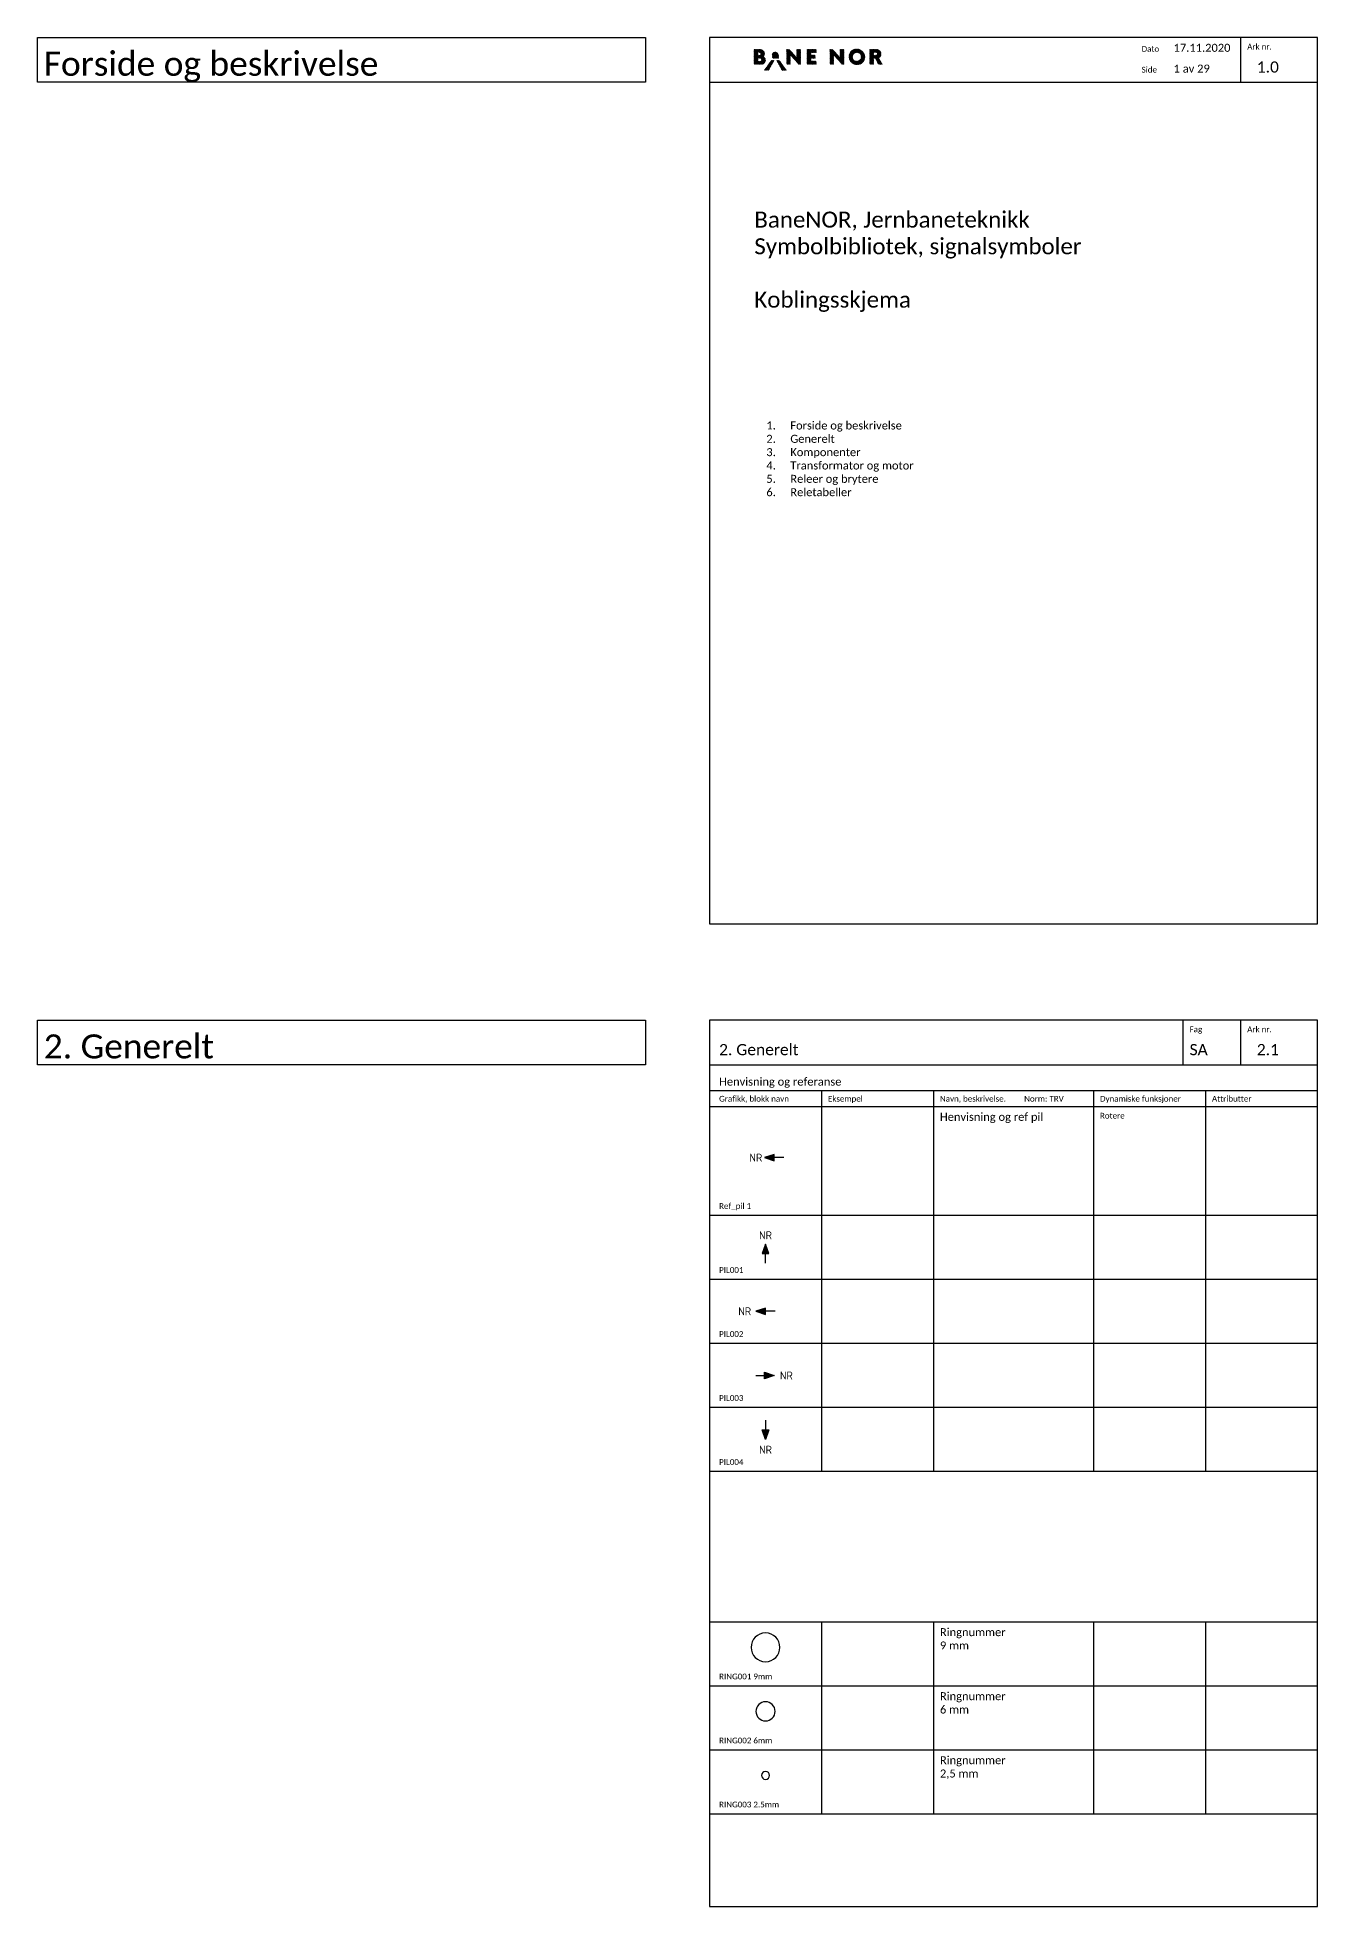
# Model space of a CAD drawing. Extents: x -220 to 1240, y -2179 to 277.
# Drawn here: x -210 to 190, y -307 to 277 of the extents above; entities that cross this region are included whole.
import ezdxf
from ezdxf.enums import TextEntityAlignment as Align

# ---------------------------------------------------------------- set-up
doc = ezdxf.new("R2010")
doc.units = 0
for name, color, linetype in [('KOMP-TEKST25', 2, 'Continuous'), ('KOMPONENTER', 2, 'Continuous'), ('RAMME', 5, 'Continuous'), ('RAMME SYMBOLER', 4, 'Continuous'), ('RAMME TEKST', 7, 'Continuous'), ('Sig-komponenter', 2, 'Continuous')]:
    doc.layers.add(name, color=color, linetype=linetype)
doc.styles.add('Calibri', font='calibri.ttf')
doc.styles.add('ISO25', font='iso3098.shx', dxfattribs={"height": 2.5})
doc.styles.get("Standard").update_dxf_attribs({"font": 'txt.shx'})

# ---------------------------------------------------------------- blocks, each defined once
blk = doc.blocks.new('PIL001')
at = {"layer": 'KOMPONENTER', "color": 0, "linetype": 'ByBlock', "lineweight": -2}
for p, q in [((0, 6.01), (-1, 3.01)), ((1, 3.01), (0, 6.01)), ((-1, 3.01), (1, 3.01)), ((-0.93, 3.21), (0.93, 3.21)), ((-0.87, 3.41), (0.87, 3.41)), ((-0.8, 3.61), (0.8, 3.61)), ((-0.73, 3.81), (0.73, 3.81)), ((-0.67, 4.01), (0.67, 4.01)), ((-0.6, 4.21), (0.6, 4.21)), ((-0.53, 4.41), (0.53, 4.41)), ((-0.47, 4.61), (0.47, 4.61)), ((-0.4, 4.81), (0.4, 4.81)), ((-0.33, 5.01), (0.33, 5.01)), ((-0.27, 5.21), (0.27, 5.21)), ((-0.2, 5.41), (0.2, 5.41)), ((-0.13, 5.61), (0.13, 5.61)), ((-0.07, 5.81), (0.07, 5.81))]:
    blk.add_line(p, q, dxfattribs=at)
blk.add_lwpolyline([(0, 0), (0, 3.01)], dxfattribs=at)
at = {"layer": 'KOMP-TEKST25', "linetype": 'ByBlock', "lineweight": -2, "style": 'ISO25'}
blk.add_attdef('TEKST1', text='', height=2.5, dxfattribs=at).set_placement((0, 7.5), align=Align.CENTER)
blk = doc.blocks.new('PIL002')
at = {"layer": 'KOMPONENTER', "color": 0, "linetype": 'ByBlock', "lineweight": -2}
for p, q in [((-3.01, 1), (-6.01, 0)), ((-6.01, 0), (-3.01, -1)), ((-5.81, -0.07), (-5.81, 0.07)), ((-5.61, -0.13), (-5.61, 0.13)), ((-5.41, -0.2), (-5.41, 0.2)), ((-5.21, -0.27), (-5.21, 0.27)), ((-5.01, -0.33), (-5.01, 0.33)), ((-4.81, -0.4), (-4.81, 0.4)), ((-4.61, -0.47), (-4.61, 0.47)), ((-4.41, -0.53), (-4.41, 0.53)), ((-4.21, -0.6), (-4.21, 0.6)), ((-4.01, -0.67), (-4.01, 0.67)), ((-3.81, -0.73), (-3.81, 0.73)), ((-3.61, -0.8), (-3.61, 0.8)), ((-3.41, -0.87), (-3.41, 0.87)), ((-3.21, -0.93), (-3.21, 0.93)), ((-3.01, -1), (-3.01, 1))]:
    blk.add_line(p, q, dxfattribs=at)
blk.add_lwpolyline([(0, 0), (-3.01, 0)], dxfattribs=at)
at = {"layer": 'KOMP-TEKST25', "linetype": 'ByBlock', "lineweight": -2, "style": 'ISO25'}
blk.add_attdef('TEKST1', text='', height=2.5, dxfattribs=at).set_placement((-7.5, 0), align=Align.MIDDLE_RIGHT)
blk = doc.blocks.new('PIL003')
at = {"layer": 'KOMPONENTER', "color": 0, "linetype": 'ByBlock', "lineweight": -2}
for p, q in [((0, 0), (2.69, 0)), ((2.69, -1), (2.69, 1)), ((2.69, 1), (5.69, 0)), ((5.69, 0), (2.69, -1)), ((2.89, -0.93), (2.89, 0.93)), ((3.09, -0.87), (3.09, 0.87)), ((3.29, -0.8), (3.29, 0.8)), ((3.49, -0.73), (3.49, 0.73)), ((3.69, -0.67), (3.69, 0.67)), ((3.89, -0.6), (3.89, 0.6)), ((4.09, -0.53), (4.09, 0.53)), ((4.29, -0.47), (4.29, 0.47)), ((4.49, -0.4), (4.49, 0.4)), ((4.69, -0.33), (4.69, 0.33)), ((4.89, -0.27), (4.89, 0.27)), ((5.09, -0.2), (5.09, 0.2)), ((5.29, -0.13), (5.29, 0.13)), ((5.49, -0.07), (5.49, 0.07))]:
    blk.add_line(p, q, dxfattribs=at)
at = {"layer": 'KOMP-TEKST25', "linetype": 'ByBlock', "lineweight": -2, "style": 'ISO25'}
blk.add_attdef('TEKST', text='', height=2.5, dxfattribs=at).set_placement((7.5, 0), align=Align.MIDDLE_LEFT)
blk = doc.blocks.new('PIL004')
at = {"layer": 'KOMPONENTER', "color": 0, "linetype": 'ByBlock', "lineweight": -2}
for p, q in [((-1, -3.01), (1, -3.01)), ((0, -6.01), (-1, -3.01)), ((-0.93, -3.21), (0.93, -3.21)), ((-0.87, -3.41), (0.87, -3.41)), ((-0.8, -3.61), (0.8, -3.61)), ((-0.73, -3.81), (0.73, -3.81)), ((-0.67, -4.01), (0.67, -4.01)), ((-0.6, -4.21), (0.6, -4.21)), ((-0.53, -4.41), (0.53, -4.41)), ((-0.47, -4.61), (0.47, -4.61)), ((-0.4, -4.81), (0.4, -4.81)), ((-0.33, -5.01), (0.33, -5.01)), ((-0.27, -5.21), (0.27, -5.21)), ((-0.2, -5.41), (0.2, -5.41)), ((-0.13, -5.61), (0.13, -5.61)), ((-0.07, -5.81), (0.07, -5.81)), ((1, -3.01), (0, -6.01))]:
    blk.add_line(p, q, dxfattribs=at)
blk.add_lwpolyline([(0, 0), (0, -3.01)], dxfattribs=at)
at = {"layer": 'KOMP-TEKST25', "linetype": 'ByBlock', "lineweight": -2, "style": 'ISO25'}
blk.add_attdef('TEKST1', text='', height=2.5, dxfattribs=at).set_placement((0, -10.5), align=Align.CENTER)
blk = doc.blocks.new('RING001 9mm')
at = {"layer": 'KOMPONENTER', "color": 0, "linetype": 'ByBlock', "lineweight": -2}
blk.add_lwpolyline([(4.5, 0, 1), (-4.5, 0, 1), (4.5, 0, 1)], format="xyb", dxfattribs=at)
at = {"layer": 'KOMP-TEKST25', "linetype": 'ByBlock', "lineweight": -2, "style": 'ISO25'}
blk.add_attdef('TEKST', text='', height=2.5, dxfattribs=at).set_placement((0, 0), align=Align.MIDDLE)
blk = doc.blocks.new('RING002 6mm')
at = {"layer": 'KOMPONENTER', "color": 0, "linetype": 'ByBlock', "lineweight": -2}
blk.add_lwpolyline([(3, 0, 1), (-3, 0, 1), (3, 0, 1)], format="xyb", dxfattribs=at)
at = {"layer": 'KOMP-TEKST25', "linetype": 'ByBlock', "lineweight": -2, "style": 'ISO25'}
blk.add_attdef('TEKST', text='', height=2.5, dxfattribs=at).set_placement((0, 0), align=Align.MIDDLE)
blk = doc.blocks.new('RING003 2.5mm')
at = {"layer": 'KOMPONENTER', "color": 0, "linetype": 'ByBlock', "lineweight": -2}
blk.add_lwpolyline([(1.25, 0, 1), (-1.25, 0, 1), (1.25, 0, 1)], format="xyb", dxfattribs=at)
blk = doc.blocks.new('*U141')
at = {"layer": 'KOMPONENTER', "linetype": 'ByBlock', "lineweight": -2}
h = blk.add_hatch(color=0, dxfattribs=at)
h.dxf.hatch_style = 1
h.paths.add_polyline_path([(-3, -1), (-3, 1), (-6, 0)])
at = {"layer": 'KOMPONENTER', "color": 0, "linetype": 'ByBlock', "lineweight": -2}
for points in [[(-3, -1), (-3, 1), (-6, 0)], [(-3.2, -0.72), (-3.2, 0.72), (-5.37, 0)], [(-3.4, -0.45), (-3.4, 0.45), (-4.74, 0)], [(-3.6, -0.17), (-3.6, 0.17), (-4.1, 0)]]:
    blk.add_lwpolyline(points, close=True, dxfattribs=at)
blk.add_lwpolyline([(0, 0), (-3, 0)], dxfattribs=at)
at = {"layer": 'KOMP-TEKST25', "linetype": 'ByBlock', "lineweight": -2, "style": 'ISO25'}
blk.add_attdef('TEKST1', text='', height=2.5, dxfattribs=at).set_placement((-8.75, 0), align=Align.MIDDLE_CENTER)
blk = doc.blocks.new('*U150')
h = blk.add_hatch(color=256)
h.dxf.hatch_style = 1
edge = h.paths.add_edge_path()
edge.add_spline(control_points=[(6.43, -5.82), (6.43, -5.82), (6.84, -5.58), (6.84, -4.97), (6.84, -4.28), (6.46, -3.68), (5.35, -3.68), (4.79, -3.68), (4.24, -3.68), (3.68, -3.68), (3.68, -5.21), (3.68, -6.74), (3.68, -8.28), (3.95, -8.28), (4.22, -8.28), (4.49, -8.28), (4.49, -8.28), (5.55, -8.28), (5.8, -8.28), (6.5, -8.28), (7.13, -7.78), (7.13, -7), (7.13, -6.07), (6.43, -5.82), (6.43, -5.82)], knot_values=[0, 0, 0, 0, 1, 1, 1, 2, 2, 2, 3, 3, 3, 4, 4, 4, 5, 5, 5, 6, 6, 6, 7, 7, 7, 8, 8, 8, 8], weights=[1, 1, 1, 1, 1, 1, 1, 1, 1, 1, 1, 1, 1, 1, 1, 1, 1, 1, 1, 1, 1, 1, 1, 1, 1], degree=3, periodic=0)
edge = h.paths.add_edge_path(flags=16)
edge.add_spline(control_points=[(4.8, -4.54), (4.8, -4.54), (5.28, -4.54), (5.28, -4.54), (5.55, -4.54), (5.77, -4.76), (5.77, -5.03), (5.77, -5.03), (5.77, -5.03), (5.77, -5.03), (5.77, -5.3), (5.55, -5.52), (5.28, -5.52), (5.28, -5.52), (4.8, -5.52), (4.8, -5.52), (4.8, -5.52), (4.8, -4.54), (4.8, -4.54)], knot_values=[0, 0, 0, 0, 1, 1, 1, 2, 2, 2, 3, 3, 3, 4, 4, 4, 5, 5, 5, 6, 6, 6, 6], degree=3, periodic=0)
edge = h.paths.add_edge_path(flags=16)
edge.add_spline(control_points=[(5.98, -6.9), (5.98, -7.19), (5.75, -7.42), (5.46, -7.42), (5.46, -7.42), (4.8, -7.42), (4.8, -7.42), (4.8, -7.42), (4.8, -6.37), (4.8, -6.37), (4.8, -6.37), (5.46, -6.37), (5.46, -6.37), (5.75, -6.37), (5.98, -6.61), (5.98, -6.9), (5.98, -6.9), (5.98, -6.9), (5.98, -6.9)], knot_values=[0, 0, 0, 0, 1, 1, 1, 2, 2, 2, 3, 3, 3, 4, 4, 4, 5, 5, 5, 6, 6, 6, 6], degree=3, periodic=0)
h = blk.add_hatch(color=256)
h.dxf.hatch_style = 1
edge = h.paths.add_edge_path()
edge.add_spline(control_points=[(9.34, -6.36), (9.34, -6.36), (9.34, -5.45), (9.34, -5.45), (9.34, -4.94), (9.75, -4.52), (10.27, -4.52), (10.27, -4.52), (10.27, -4.52), (10.27, -4.52), (10.78, -4.52), (11.19, -4.94), (11.19, -5.45), (11.19, -5.45), (11.19, -6.36), (11.19, -6.36), (11.19, -6.36), (9.34, -6.36), (9.34, -6.36)], knot_values=[0, 0, 0, 0, 1, 1, 1, 2, 2, 2, 3, 3, 3, 4, 4, 4, 5, 5, 5, 6, 6, 6, 6], degree=3, periodic=0)
h = blk.add_hatch(color=256)
h.dxf.hatch_style = 1
h.paths.add_polyline_path([(17.5, -8.28), (14.91, -5.36), (14.91, -8.28), (13.79, -8.28), (13.79, -3.68), (14.69, -3.68), (16.99, -6.27), (16.99, -3.68), (18.11, -3.68), (18.11, -8.28)])
h = blk.add_hatch(color=256)
h.dxf.hatch_style = 1
h.paths.add_polyline_path([(20.2, -3.68), (22.96, -3.68), (22.96, -4.59), (21.32, -4.59), (21.32, -5.45), (22.66, -5.45), (22.66, -6.36), (21.32, -6.36), (21.32, -7.37), (23.02, -7.37), (23.02, -8.28), (20.2, -8.28)])
h = blk.add_hatch(color=256)
h.dxf.hatch_style = 1
h.paths.add_polyline_path([(31.05, -8.28), (28.46, -5.36), (28.46, -8.28), (27.34, -8.28), (27.34, -3.68), (28.24, -3.68), (30.54, -6.27), (30.54, -3.68), (31.66, -3.68), (31.66, -8.28)])
h = blk.add_hatch(color=256)
h.dxf.hatch_style = 1
edge = h.paths.add_edge_path()
edge.add_spline(control_points=[(35.73, -3.53), (34.39, -3.53), (33.3, -4.62), (33.3, -5.96), (33.3, -7.31), (34.39, -8.4), (35.73, -8.4), (37.08, -8.4), (38.17, -7.31), (38.17, -5.96), (38.17, -4.62), (37.08, -3.53), (35.73, -3.53)], knot_values=[0, 0, 0, 0, 1, 1, 1, 2, 2, 2, 3, 3, 3, 4, 4, 4, 4], degree=3, periodic=0)
edge = h.paths.add_edge_path(flags=16)
edge.add_spline(control_points=[(35.73, -7.35), (34.97, -7.35), (34.35, -6.73), (34.35, -5.96), (34.35, -5.2), (34.97, -4.58), (35.73, -4.58), (36.5, -4.58), (37.11, -5.2), (37.11, -5.96), (37.11, -6.73), (36.5, -7.35), (35.73, -7.35)], knot_values=[0, 0, 0, 0, 1, 1, 1, 2, 2, 2, 3, 3, 3, 4, 4, 4, 4], degree=3, periodic=0)
h = blk.add_hatch(color=256)
h.dxf.hatch_style = 1
edge = h.paths.add_edge_path()
edge.add_spline(control_points=[(43.68, -8.28), (43.68, -8.28), (42.51, -6.23), (42.51, -6.23), (43.08, -5.98), (43.24, -5.51), (43.24, -4.94), (43.24, -4.33), (42.88, -3.68), (41.77, -3.68), (41.77, -3.68), (39.81, -3.68), (39.81, -3.68), (39.81, -3.68), (39.81, -8.28), (39.81, -8.28), (39.81, -8.28), (40.93, -8.28), (40.93, -8.28), (40.93, -8.28), (40.93, -6.37), (40.93, -6.37), (40.93, -6.37), (41.54, -6.37), (41.54, -6.37), (41.54, -6.37), (42.46, -8.28), (42.46, -8.28), (42.46, -8.28), (43.68, -8.28), (43.68, -8.28)], knot_values=[0, 0, 0, 0, 1, 1, 1, 2, 2, 2, 3, 3, 3, 4, 4, 4, 5, 5, 5, 6, 6, 6, 7, 7, 7, 8, 8, 8, 9, 9, 9, 10, 10, 10, 10], degree=3, periodic=0)
edge = h.paths.add_edge_path(flags=16)
edge.add_spline(control_points=[(40.93, -4.55), (40.93, -4.55), (41.67, -4.55), (41.67, -4.55), (41.93, -4.55), (42.14, -4.76), (42.14, -5.03), (42.14, -5.03), (42.14, -5.03), (42.14, -5.03), (42.14, -5.29), (41.93, -5.5), (41.67, -5.5), (41.67, -5.5), (40.93, -5.5), (40.93, -5.5), (40.93, -5.5), (40.93, -4.55), (40.93, -4.55)], knot_values=[0, 0, 0, 0, 1, 1, 1, 2, 2, 2, 3, 3, 3, 4, 4, 4, 5, 5, 5, 6, 6, 6, 6], degree=3, periodic=0)
h = blk.add_hatch(color=256)
h.dxf.hatch_style = 1
h.paths.add_polyline_path([(8.96, -7.15), (6.83, -10.1), (8.21, -10.1), (9.84, -7.15)])
h = blk.add_hatch(color=256)
h.dxf.hatch_style = 1
h.paths.add_polyline_path([(11.57, -7.15), (10.7, -7.15), (12.32, -10.1), (13.7, -10.1)])
for p, q in [((3.68, -5.54), (5.53, -3.68)), ((3.68, -5.39), (5.39, -3.68)), ((3.68, -5.25), (5.25, -3.68)), ((3.68, -5.11), (5.11, -3.68)), ((3.68, -4.97), (4.97, -3.68)), ((3.68, -4.83), (4.83, -3.68)), ((3.68, -4.69), (4.69, -3.68)), ((3.68, -4.55), (4.55, -3.68)), ((3.68, -4.4), (4.4, -3.68)), ((3.68, -4.26), (4.26, -3.68)), ((3.68, -4.12), (4.12, -3.68)), ((3.68, -3.98), (3.98, -3.68)), ((3.68, -3.84), (3.84, -3.68)), ((3.68, -3.7), (3.7, -3.68)), ((3.68, -7.37), (6.71, -4.34)), ((3.68, -5.68), (4.8, -4.56)), ((3.68, -5.82), (4.8, -4.7)), ((3.68, -5.96), (4.8, -4.84)), ((3.68, -6.1), (4.8, -4.98)), ((3.68, -6.24), (4.8, -5.12)), ((3.68, -6.38), (4.8, -5.27)), ((3.68, -6.53), (4.8, -5.41)), ((3.68, -7.23), (5.41, -5.5)), ((3.68, -6.67), (4.83, -5.52)), ((3.68, -6.81), (4.97, -5.52)), ((3.68, -6.95), (5.11, -5.52)), ((3.68, -7.09), (5.25, -5.52)), ((4.82, -4.54), (5.66, -3.7)), ((4.82, -6.37), (6.75, -4.44)), ((4.96, -4.54), (5.78, -3.71)), ((4.96, -6.37), (6.79, -4.55)), ((5.1, -4.54), (5.9, -3.74)), ((5.1, -6.37), (6.81, -4.66)), ((5.24, -4.54), (6.01, -3.77)), ((5.24, -6.37), (6.83, -4.79)), ((5.38, -4.55), (6.11, -3.81)), ((5.38, -6.37), (6.84, -4.92)), ((5.48, -4.58), (6.21, -3.85)), ((5.52, -6.38), (6.84, -5.06)), ((5.57, -4.63), (6.3, -3.9)), ((5.64, -4.7), (6.39, -3.96)), ((5.64, -6.41), (6.81, -5.23)), ((5.7, -4.78), (6.47, -4.02)), ((5.73, -6.45), (6.75, -5.44)), ((5.75, -4.88), (6.54, -4.09)), ((5.75, -5.16), (6.66, -4.25)), ((5.77, -5), (6.6, -4.17)), ((5.81, -6.51), (6.49, -5.84)), ((6.45, -5.8), (6.64, -5.61)), ((9.34, -5.46), (10.27, -4.52)), ((9.34, -5.6), (10.4, -4.53)), ((9.34, -5.74), (10.52, -4.56)), ((9.34, -5.88), (10.63, -4.59)), ((9.34, -6.02), (10.72, -4.64)), ((9.34, -6.17), (10.81, -4.7)), ((9.34, -6.31), (10.89, -4.76)), ((9.35, -5.31), (10.12, -4.53)), ((9.4, -5.11), (9.93, -4.59)), ((9.42, -6.36), (10.96, -4.83)), ((9.47, -4.97), (9.78, -4.66)), ((9.57, -6.36), (11.02, -4.91)), ((9.71, -6.36), (11.07, -4.99)), ((9.85, -6.36), (11.12, -5.09)), ((9.99, -6.36), (11.16, -5.19)), ((10.13, -6.36), (11.18, -5.31)), ((10.27, -6.36), (11.19, -5.44)), ((10.41, -6.36), (11.19, -5.58)), ((10.56, -6.36), (11.19, -5.72)), ((13.79, -4.46), (14.57, -3.68)), ((13.79, -4.32), (14.43, -3.68)), ((13.79, -4.18), (14.29, -3.68)), ((13.79, -4.03), (14.15, -3.68)), ((13.79, -3.89), (14.01, -3.68)), ((13.79, -3.75), (13.87, -3.68)), ((13.79, -4.6), (14.7, -3.69)), ((13.79, -4.74), (14.77, -3.76)), ((13.79, -4.88), (14.84, -3.84)), ((13.79, -5.02), (14.9, -3.91)), ((13.79, -5.17), (14.97, -3.99)), ((13.79, -5.31), (15.04, -4.06)), ((13.79, -5.45), (15.1, -4.14)), ((13.79, -5.59), (15.17, -4.21)), ((13.79, -5.73), (15.24, -4.29)), ((13.79, -5.87), (15.3, -4.36)), ((13.79, -6.01), (15.37, -4.44)), ((13.79, -6.16), (15.43, -4.51)), ((13.79, -6.3), (15.5, -4.59)), ((13.79, -6.44), (15.57, -4.66)), ((13.79, -6.58), (14.91, -5.46)), ((13.79, -6.72), (14.91, -5.6)), ((13.79, -6.86), (14.91, -5.74)), ((14.96, -5.41), (15.63, -4.74)), ((15.03, -5.49), (15.7, -4.81)), ((15.09, -5.56), (15.77, -4.89)), ((15.16, -5.64), (15.83, -4.96)), ((15.23, -5.71), (15.9, -5.04)), ((15.29, -5.79), (15.97, -5.11)), ((15.36, -5.86), (16.03, -5.19)), ((15.42, -5.94), (16.1, -5.26)), ((15.49, -6.01), (16.17, -5.34)), ((15.56, -6.09), (16.23, -5.41)), ((15.62, -6.16), (16.3, -5.49)), ((15.69, -6.24), (16.36, -5.56)), ((15.76, -6.31), (16.43, -5.64)), ((15.82, -6.39), (16.5, -5.71)), ((15.89, -6.46), (16.56, -5.79)), ((16.36, -6.99), (18.11, -5.23)), ((16.42, -7.06), (18.11, -5.37)), ((16.49, -7.14), (18.11, -5.51)), ((16.55, -7.21), (18.11, -5.65)), ((16.62, -7.29), (18.11, -5.79)), ((16.99, -4.65), (17.97, -3.68)), ((16.99, -4.79), (18.11, -3.68)), ((16.99, -4.51), (17.83, -3.68)), ((16.99, -4.37), (17.68, -3.68)), ((16.99, -4.23), (17.54, -3.68)), ((16.99, -4.09), (17.4, -3.68)), ((16.99, -3.94), (17.26, -3.68)), ((16.99, -3.8), (17.12, -3.68)), ((16.99, -4.93), (18.11, -3.81)), ((16.99, -5.08), (18.11, -3.96)), ((16.99, -5.22), (18.11, -4.1)), ((16.99, -5.36), (18.11, -4.24)), ((16.99, -5.5), (18.11, -4.38)), ((16.99, -5.64), (18.11, -4.52)), ((16.99, -5.78), (18.11, -4.66)), ((16.99, -5.92), (18.11, -4.8)), ((16.99, -6.06), (18.11, -4.95)), ((16.99, -6.21), (18.11, -5.09)), ((20.2, -5.59), (22.11, -3.68)), ((20.2, -5.45), (21.97, -3.68)), ((20.2, -5.31), (21.83, -3.68)), ((20.2, -5.17), (21.69, -3.68)), ((20.2, -5.02), (21.55, -3.68)), ((20.2, -4.88), (21.41, -3.68)), ((20.2, -4.74), (21.27, -3.68)), ((20.2, -4.6), (21.12, -3.68)), ((20.2, -4.46), (20.98, -3.68)), ((20.2, -4.32), (20.84, -3.68)), ((20.2, -4.18), (20.7, -3.68)), ((20.2, -4.03), (20.56, -3.68)), ((20.2, -3.89), (20.42, -3.68)), ((20.2, -3.75), (20.28, -3.68)), ((20.2, -5.73), (21.32, -4.61)), ((20.2, -5.87), (21.32, -4.75)), ((20.2, -6.01), (21.32, -4.9)), ((20.2, -6.16), (21.32, -5.04)), ((20.2, -6.3), (21.32, -5.18)), ((20.2, -6.44), (21.32, -5.32)), ((20.2, -7.29), (22.04, -5.45)), ((20.2, -7.43), (22.18, -5.45)), ((20.2, -7.15), (21.9, -5.45)), ((20.2, -7), (21.76, -5.45)), ((20.2, -6.86), (21.62, -5.45)), ((20.2, -6.72), (21.48, -5.45)), ((20.2, -6.58), (21.33, -5.45)), ((21.35, -4.59), (22.26, -3.68)), ((21.42, -6.36), (22.32, -5.45)), ((21.49, -4.59), (22.4, -3.68)), ((21.56, -6.36), (22.47, -5.45)), ((21.63, -4.59), (22.54, -3.68)), ((21.7, -6.36), (22.61, -5.45)), ((21.77, -4.59), (22.68, -3.68)), ((21.84, -6.36), (22.66, -5.54)), ((21.91, -4.59), (22.82, -3.68)), ((21.98, -6.36), (22.66, -5.68)), ((22.05, -4.59), (22.96, -3.68)), ((22.12, -6.36), (22.66, -5.82)), ((22.2, -4.59), (22.96, -3.82)), ((22.34, -4.59), (22.96, -3.96)), ((22.48, -4.59), (22.96, -4.1)), ((22.62, -4.59), (22.96, -4.24)), ((22.76, -4.59), (22.96, -4.38)), ((22.9, -4.59), (22.96, -4.53)), ((27.34, -4.46), (28.12, -3.68)), ((27.34, -4.32), (27.98, -3.68)), ((27.34, -4.18), (27.84, -3.68)), ((27.34, -4.03), (27.7, -3.68)), ((27.34, -3.89), (27.56, -3.68)), ((27.34, -3.75), (27.41, -3.68)), ((27.34, -4.6), (28.25, -3.69)), ((27.34, -4.74), (28.32, -3.76)), ((27.34, -4.88), (28.39, -3.84)), ((27.34, -5.02), (28.45, -3.91)), ((27.34, -5.17), (28.52, -3.99)), ((27.34, -5.31), (28.59, -4.06)), ((27.34, -5.45), (28.65, -4.14)), ((27.34, -5.59), (28.72, -4.21)), ((27.34, -5.73), (28.78, -4.29)), ((27.34, -5.87), (28.85, -4.36)), ((27.34, -6.01), (28.92, -4.44)), ((27.34, -6.16), (28.98, -4.51)), ((27.34, -6.3), (29.05, -4.59)), ((27.34, -6.44), (29.12, -4.66)), ((27.34, -6.58), (28.46, -5.46)), ((27.34, -6.72), (28.46, -5.6)), ((27.34, -6.86), (28.46, -5.74)), ((28.51, -5.41), (29.18, -4.74)), ((28.57, -5.49), (29.25, -4.81)), ((28.64, -5.56), (29.32, -4.89)), ((28.71, -5.64), (29.38, -4.96)), ((28.77, -5.71), (29.45, -5.04)), ((28.84, -5.79), (29.52, -5.11)), ((28.91, -5.86), (29.58, -5.19)), ((28.97, -5.94), (29.65, -5.26)), ((29.04, -6.01), (29.71, -5.34)), ((29.11, -6.09), (29.78, -5.41)), ((29.17, -6.16), (29.85, -5.49)), ((29.24, -6.24), (29.91, -5.56)), ((29.31, -6.31), (29.98, -5.64)), ((29.37, -6.39), (30.05, -5.71)), ((29.44, -6.46), (30.11, -5.79)), ((29.9, -6.99), (31.66, -5.23)), ((29.97, -7.06), (31.66, -5.37)), ((30.04, -7.14), (31.66, -5.51)), ((30.1, -7.21), (31.66, -5.65)), ((30.17, -7.29), (31.66, -5.79)), ((30.54, -4.65), (31.52, -3.68)), ((30.54, -4.79), (31.66, -3.68)), ((30.54, -4.51), (31.37, -3.68)), ((30.54, -4.37), (31.23, -3.68)), ((30.54, -4.23), (31.09, -3.68)), ((30.54, -4.08), (30.95, -3.68)), ((30.54, -3.94), (30.81, -3.68)), ((30.54, -3.8), (30.67, -3.68)), ((30.54, -4.93), (31.66, -3.81)), ((30.54, -5.07), (31.66, -3.96)), ((30.54, -5.22), (31.66, -4.1)), ((30.54, -5.36), (31.66, -4.24)), ((30.54, -5.5), (31.66, -4.38)), ((30.54, -5.64), (31.66, -4.52)), ((30.54, -5.78), (31.66, -4.66)), ((30.54, -5.92), (31.66, -4.8)), ((30.54, -6.06), (31.66, -4.95)), ((30.54, -6.21), (31.66, -5.09)), ((33.3, -6.05), (35.82, -3.53)), ((33.3, -5.91), (35.68, -3.53)), ((33.3, -5.76), (35.53, -3.54)), ((33.31, -6.18), (35.95, -3.54)), ((33.32, -6.31), (36.08, -3.55)), ((33.32, -5.6), (35.37, -3.55)), ((33.34, -6.43), (34.61, -5.16)), ((33.36, -5.42), (35.19, -3.59)), ((33.37, -6.55), (34.44, -5.47)), ((33.4, -6.66), (34.38, -5.67)), ((33.41, -5.23), (35, -3.64)), ((33.43, -6.76), (34.36, -5.84)), ((33.49, -5.01), (34.77, -3.72)), ((33.64, -4.72), (34.49, -3.87)), ((33.78, -4.5), (34.27, -4.01)), ((34.58, -5.12), (34.89, -4.81)), ((34.93, -4.84), (36.2, -3.57)), ((35.24, -4.68), (36.31, -3.6)), ((35.36, -8.37), (38.14, -5.59)), ((35.44, -4.61), (36.43, -3.63)), ((35.48, -8.39), (38.16, -5.71)), ((35.6, -4.59), (36.53, -3.66)), ((35.75, -4.58), (36.64, -3.7)), ((35.89, -4.59), (36.73, -3.74)), ((36.01, -4.61), (36.83, -3.79)), ((36.12, -4.64), (36.92, -3.84)), ((36.23, -4.67), (37.01, -3.89)), ((36.33, -4.72), (37.1, -3.94)), ((36.42, -4.77), (37.18, -4)), ((36.51, -4.82), (37.26, -4.06)), ((36.59, -4.88), (37.34, -4.13)), ((36.66, -4.94), (37.41, -4.2)), ((36.74, -5.01), (37.48, -4.27)), ((36.8, -5.09), (37.55, -4.34)), ((36.86, -5.17), (37.62, -4.42)), ((36.92, -5.26), (37.68, -4.5)), ((36.92, -6.66), (38.12, -5.47)), ((36.97, -5.35), (37.74, -4.58)), ((37.01, -5.44), (37.79, -4.66)), ((37.04, -6.4), (38.09, -5.35)), ((37.05, -5.55), (37.85, -4.75)), ((37.08, -5.66), (37.9, -4.84)), ((37.09, -6.21), (38.06, -5.24)), ((37.1, -5.78), (37.94, -4.94)), ((37.11, -5.91), (37.99, -5.04)), ((37.11, -6.05), (38.03, -5.14)), ((39.81, -5.59), (41.72, -3.68)), ((39.81, -5.45), (41.58, -3.68)), ((39.81, -5.31), (41.44, -3.68)), ((39.81, -5.16), (41.3, -3.68)), ((39.81, -5.02), (41.16, -3.68)), ((39.81, -4.88), (41.01, -3.68)), ((39.81, -4.74), (40.87, -3.68)), ((39.81, -4.6), (40.73, -3.68)), ((39.81, -4.46), (40.59, -3.68)), ((39.81, -4.32), (40.45, -3.68)), ((39.81, -4.17), (40.31, -3.68)), ((39.81, -4.03), (40.17, -3.68)), ((39.81, -3.89), (40.02, -3.68)), ((39.81, -3.75), (39.88, -3.68)), ((39.81, -5.73), (40.93, -4.61)), ((39.81, -5.87), (40.93, -4.75)), ((39.81, -6.01), (40.93, -4.89)), ((39.81, -6.15), (40.93, -5.04)), ((39.81, -6.3), (40.93, -5.18)), ((39.81, -6.44), (40.93, -5.32)), ((39.81, -6.58), (40.93, -5.46)), ((39.81, -7.43), (41.74, -5.49)), ((39.81, -7.29), (41.6, -5.5)), ((39.81, -7.14), (41.46, -5.5)), ((39.81, -7), (41.31, -5.5)), ((39.81, -6.86), (41.17, -5.5)), ((39.81, -6.72), (41.03, -5.5)), ((40.99, -4.55), (41.86, -3.68)), ((41, -6.37), (43.08, -4.3)), ((41.13, -4.55), (41.99, -3.69)), ((41.15, -6.37), (43.13, -4.39)), ((41.27, -4.55), (42.12, -3.7)), ((41.29, -6.37), (43.17, -4.49)), ((41.41, -4.55), (42.24, -3.72)), ((41.43, -6.37), (43.2, -4.6)), ((41.55, -4.55), (42.35, -3.75)), ((41.55, -6.39), (43.22, -4.72)), ((41.6, -6.49), (43.23, -4.85)), ((41.64, -6.58), (43.24, -4.99)), ((41.69, -4.55), (42.46, -3.79)), ((41.69, -6.68), (43.23, -5.14)), ((41.74, -6.77), (43.21, -5.3)), ((41.78, -6.87), (43.18, -5.48)), ((41.81, -4.58), (42.56, -3.83)), ((41.91, -4.62), (42.65, -3.88)), ((41.99, -4.68), (42.74, -3.93)), ((42.06, -4.76), (42.82, -3.99)), ((42.11, -4.85), (42.9, -4.06)), ((42.13, -5.1), (43.03, -4.21)), ((42.14, -4.96), (42.96, -4.13)), ((42.62, -6.18), (43.09, -5.7)), ((3.68, -7.52), (4.8, -6.4)), ((3.68, -7.66), (4.8, -6.54)), ((3.68, -7.8), (4.8, -6.68)), ((3.68, -7.94), (4.8, -6.82)), ((3.68, -8.08), (4.8, -6.96)), ((3.68, -8.22), (4.8, -7.1)), ((3.76, -8.28), (4.8, -7.25)), ((3.91, -8.28), (4.8, -7.39)), ((4.05, -8.28), (4.9, -7.42)), ((4.19, -8.28), (5.05, -7.42)), ((4.33, -8.28), (5.19, -7.42)), ((4.47, -8.28), (5.33, -7.42)), ((4.61, -8.28), (5.47, -7.42)), ((4.75, -8.28), (5.65, -7.39)), ((4.9, -8.28), (6.93, -6.24)), ((5.04, -8.28), (6.98, -6.33)), ((5.18, -8.28), (7.03, -6.43)), ((5.32, -8.28), (7.06, -6.53)), ((5.46, -8.28), (7.09, -6.65)), ((5.6, -8.28), (7.12, -6.76)), ((5.74, -8.28), (7.13, -6.89)), ((5.88, -6.59), (6.58, -5.89)), ((5.89, -8.27), (7.13, -7.03)), ((5.93, -6.67), (6.66, -5.95)), ((5.95, -7.08), (6.87, -6.16)), ((5.97, -6.78), (6.74, -6.01)), ((5.98, -6.91), (6.81, -6.08)), ((6.05, -8.26), (7.12, -7.19)), ((6.24, -8.21), (7.08, -7.36)), ((6.48, -8.11), (6.99, -7.6)), ((6.97, -10.1), (6.89, -10.02)), ((7.11, -10.1), (6.95, -9.94)), ((7.25, -10.1), (7.01, -9.86)), ((7.39, -10.1), (7.06, -9.78)), ((7.54, -10.1), (7.12, -9.69)), ((7.68, -10.1), (7.18, -9.61)), ((7.82, -10.1), (7.24, -9.53)), ((7.96, -10.1), (7.3, -9.45)), ((8.1, -10.1), (7.36, -9.36)), ((8.22, -10.09), (7.42, -9.28)), ((8.27, -9.99), (7.48, -9.2)), ((8.32, -9.9), (7.54, -9.12)), ((8.37, -9.81), (7.6, -9.04)), ((8.42, -9.72), (7.66, -8.95)), ((8.47, -9.63), (7.72, -8.87)), ((8.52, -9.54), (7.78, -8.79)), ((8.57, -9.45), (7.83, -8.71)), ((8.62, -9.35), (7.89, -8.62)), ((8.67, -9.26), (7.95, -8.54)), ((8.72, -9.17), (8.01, -8.46)), ((8.77, -9.08), (8.07, -8.38)), ((8.82, -8.99), (8.13, -8.3)), ((8.87, -8.9), (8.19, -8.21)), ((8.92, -8.81), (8.25, -8.13)), ((8.97, -8.72), (8.31, -8.05)), ((9.02, -8.62), (8.37, -7.97)), ((9.07, -8.53), (8.43, -7.88)), ((9.12, -8.44), (8.49, -7.8)), ((9.18, -8.35), (8.55, -7.72)), ((9.23, -8.26), (8.6, -7.64)), ((9.28, -8.17), (8.66, -7.56)), ((9.33, -8.08), (8.72, -7.47)), ((9.38, -7.98), (8.78, -7.39)), ((9.43, -7.89), (8.84, -7.31)), ((9.48, -7.8), (8.9, -7.23)), ((9.53, -7.71), (8.96, -7.15)), ((9.58, -7.62), (9.1, -7.15)), ((9.63, -7.53), (9.24, -7.15)), ((9.68, -7.44), (9.39, -7.15)), ((9.73, -7.35), (9.53, -7.15)), ((9.78, -7.25), (9.67, -7.15)), ((9.83, -7.16), (9.81, -7.15)), ((10.7, -6.36), (11.19, -5.86)), ((10.71, -7.16), (10.72, -7.15)), ((10.76, -7.25), (10.86, -7.15)), ((10.81, -7.35), (11.01, -7.15)), ((10.84, -6.36), (11.19, -6.01)), ((10.86, -7.44), (11.15, -7.15)), ((10.91, -7.53), (11.29, -7.15)), ((10.96, -7.62), (11.43, -7.15)), ((10.98, -6.36), (11.19, -6.15)), ((11.01, -7.71), (11.57, -7.15)), ((11.06, -7.8), (11.63, -7.23)), ((11.11, -7.89), (11.69, -7.31)), ((11.12, -6.36), (11.19, -6.29)), ((11.16, -7.98), (11.75, -7.39)), ((11.21, -8.08), (11.81, -7.47)), ((11.26, -8.17), (11.87, -7.56)), ((11.31, -8.26), (11.93, -7.64)), ((11.36, -8.35), (11.99, -7.72)), ((11.41, -8.44), (12.05, -7.8)), ((11.46, -8.53), (12.11, -7.88)), ((11.51, -8.62), (12.17, -7.97)), ((11.56, -8.72), (12.22, -8.05)), ((11.61, -8.81), (12.28, -8.13)), ((11.66, -8.9), (12.34, -8.21)), ((11.71, -8.99), (12.4, -8.3)), ((11.76, -9.08), (12.46, -8.38)), ((11.81, -9.17), (12.52, -8.46)), ((11.86, -9.26), (12.58, -8.54)), ((11.91, -9.35), (12.64, -8.62)), ((11.96, -9.45), (12.7, -8.71)), ((12.01, -9.54), (12.76, -8.79)), ((12.06, -9.63), (12.82, -8.87)), ((12.11, -9.72), (12.88, -8.95)), ((12.16, -9.81), (12.93, -9.04)), ((12.21, -9.9), (12.99, -9.12)), ((12.26, -9.99), (13.05, -9.2)), ((12.31, -10.09), (13.11, -9.28)), ((12.43, -10.1), (13.17, -9.36)), ((12.57, -10.1), (13.23, -9.45)), ((12.71, -10.1), (13.29, -9.53)), ((12.86, -10.1), (13.35, -9.61)), ((13, -10.1), (13.41, -9.69)), ((13.14, -10.1), (13.47, -9.78)), ((13.28, -10.1), (13.53, -9.86)), ((13.42, -10.1), (13.59, -9.94)), ((13.56, -10.1), (13.65, -10.02)), ((13.79, -7), (14.91, -5.89)), ((13.79, -7.15), (14.91, -6.03)), ((13.79, -7.29), (14.91, -6.17)), ((13.79, -7.43), (14.91, -6.31)), ((13.79, -7.57), (14.91, -6.45)), ((13.79, -7.71), (14.91, -6.59)), ((13.79, -7.85), (14.91, -6.73)), ((13.79, -7.99), (14.91, -6.88)), ((13.79, -8.14), (14.91, -7.02)), ((13.79, -8.28), (14.91, -7.16)), ((13.93, -8.28), (14.91, -7.3)), ((14.07, -8.28), (14.91, -7.44)), ((14.22, -8.28), (14.91, -7.58)), ((14.36, -8.28), (14.91, -7.72)), ((14.5, -8.28), (14.91, -7.87)), ((14.64, -8.28), (14.91, -8.01)), ((14.78, -8.28), (14.91, -8.15)), ((15.96, -6.54), (16.63, -5.86)), ((16.02, -6.61), (16.7, -5.94)), ((16.09, -6.69), (16.76, -6.01)), ((16.16, -6.76), (16.83, -6.09)), ((16.22, -6.84), (16.9, -6.16)), ((16.29, -6.91), (16.96, -6.24)), ((16.69, -7.36), (18.11, -5.94)), ((16.75, -7.44), (18.11, -6.08)), ((16.82, -7.51), (18.11, -6.22)), ((16.89, -7.59), (18.11, -6.36)), ((16.95, -7.66), (18.11, -6.5)), ((17.02, -7.74), (18.11, -6.64)), ((17.09, -7.81), (18.11, -6.78)), ((17.15, -7.89), (18.11, -6.93)), ((17.22, -7.96), (18.11, -7.07)), ((17.29, -8.04), (18.11, -7.21)), ((17.35, -8.11), (18.11, -7.35)), ((17.42, -8.19), (18.11, -7.49)), ((17.48, -8.26), (18.11, -7.63)), ((17.61, -8.28), (18.11, -7.77)), ((17.75, -8.28), (18.11, -7.92)), ((17.89, -8.28), (18.11, -8.06)), ((18.03, -8.28), (18.11, -8.2)), ((20.2, -7.57), (21.32, -6.45)), ((20.2, -7.71), (21.32, -6.59)), ((20.2, -7.85), (21.32, -6.73)), ((20.2, -7.99), (21.32, -6.88)), ((20.2, -8.14), (21.32, -7.02)), ((20.2, -8.28), (21.32, -7.16)), ((20.34, -8.28), (21.32, -7.3)), ((20.48, -8.28), (21.39, -7.37)), ((20.63, -8.28), (21.53, -7.37)), ((20.77, -8.28), (21.67, -7.37)), ((20.91, -8.28), (21.82, -7.37)), ((21.05, -8.28), (21.96, -7.37)), ((21.19, -8.28), (22.1, -7.37)), ((21.33, -8.28), (22.24, -7.37)), ((21.47, -8.28), (22.38, -7.37)), ((21.62, -8.28), (22.52, -7.37)), ((21.76, -8.28), (22.66, -7.37)), ((21.9, -8.28), (22.81, -7.37)), ((22.04, -8.28), (22.95, -7.37)), ((22.18, -8.28), (23.02, -7.44)), ((22.27, -6.36), (22.66, -5.96)), ((22.32, -8.28), (23.02, -7.58)), ((22.41, -6.36), (22.66, -6.11)), ((22.46, -8.28), (23.02, -7.73)), ((22.55, -6.36), (22.66, -6.25)), ((22.61, -8.28), (23.02, -7.87)), ((22.75, -8.28), (23.02, -8.01)), ((22.89, -8.28), (23.02, -8.15)), ((27.34, -7), (28.46, -5.89)), ((27.34, -7.15), (28.46, -6.03)), ((27.34, -7.29), (28.46, -6.17)), ((27.34, -7.43), (28.46, -6.31)), ((27.34, -7.57), (28.46, -6.45)), ((27.34, -7.71), (28.46, -6.59)), ((27.34, -7.85), (28.46, -6.73)), ((27.34, -7.99), (28.46, -6.88)), ((27.34, -8.14), (28.46, -7.02)), ((27.34, -8.28), (28.46, -7.16)), ((27.48, -8.28), (28.46, -7.3)), ((27.62, -8.28), (28.46, -7.44)), ((27.77, -8.28), (28.46, -7.58)), ((27.91, -8.28), (28.46, -7.72)), ((28.05, -8.28), (28.46, -7.87)), ((28.19, -8.28), (28.46, -8.01)), ((28.33, -8.28), (28.46, -8.15)), ((28.4, -8.28), (28.46, -8.22)), ((29.51, -6.54), (30.18, -5.86)), ((29.57, -6.61), (30.25, -5.94)), ((29.64, -6.69), (30.31, -6.01)), ((29.7, -6.76), (30.38, -6.09)), ((29.77, -6.84), (30.45, -6.16)), ((29.84, -6.91), (30.51, -6.24)), ((30.24, -7.36), (31.66, -5.94)), ((30.3, -7.44), (31.66, -6.08)), ((30.37, -7.51), (31.66, -6.22)), ((30.44, -7.59), (31.66, -6.36)), ((30.5, -7.66), (31.66, -6.5)), ((30.57, -7.74), (31.66, -6.64)), ((30.64, -7.81), (31.66, -6.78)), ((30.7, -7.89), (31.66, -6.93)), ((30.77, -7.96), (31.66, -7.07)), ((30.83, -8.04), (31.66, -7.21)), ((30.9, -8.11), (31.66, -7.35)), ((30.97, -8.19), (31.66, -7.49)), ((31.03, -8.26), (31.66, -7.63)), ((31.16, -8.28), (31.66, -7.77)), ((31.3, -8.28), (31.66, -7.92)), ((31.44, -8.28), (31.66, -8.06)), ((31.58, -8.28), (31.66, -8.2)), ((33.47, -6.87), (34.35, -5.98)), ((33.51, -6.97), (34.36, -6.12)), ((33.56, -7.06), (34.38, -6.24)), ((33.61, -7.15), (34.41, -6.35)), ((33.66, -7.24), (34.44, -6.46)), ((33.71, -7.33), (34.49, -6.56)), ((33.77, -7.41), (34.53, -6.65)), ((33.83, -7.49), (34.59, -6.74)), ((33.9, -7.57), (34.65, -6.82)), ((33.97, -7.64), (34.71, -6.9)), ((34.04, -7.71), (34.78, -6.97)), ((34.11, -7.78), (34.86, -7.03)), ((34.19, -7.85), (34.94, -7.09)), ((34.26, -7.91), (35.02, -7.15)), ((34.35, -7.97), (35.12, -7.2)), ((34.43, -8.03), (35.21, -7.24)), ((34.52, -8.08), (35.32, -7.28)), ((34.61, -8.13), (35.43, -7.31)), ((34.71, -8.17), (35.55, -7.33)), ((34.8, -8.22), (35.68, -7.34)), ((34.91, -8.26), (35.82, -7.34)), ((35.01, -8.29), (35.98, -7.32)), ((35.12, -8.32), (36.17, -7.27)), ((35.24, -8.35), (36.43, -7.15)), ((35.61, -8.4), (38.17, -5.85)), ((35.75, -8.4), (38.17, -5.98)), ((35.9, -8.4), (38.16, -6.13)), ((36.06, -8.38), (38.15, -6.29)), ((36.23, -8.35), (38.12, -6.46)), ((36.41, -8.3), (38.07, -6.65)), ((36.47, -7.19), (36.96, -6.7)), ((36.63, -8.23), (38, -6.86)), ((36.9, -8.11), (37.88, -7.13)), ((37.07, -8), (37.77, -7.3)), ((39.81, -7.57), (40.93, -6.45)), ((39.81, -7.71), (40.93, -6.59)), ((39.81, -7.85), (40.93, -6.73)), ((39.81, -7.99), (40.93, -6.87)), ((39.81, -8.13), (40.93, -7.02)), ((39.81, -8.28), (40.93, -7.16)), ((39.95, -8.28), (40.93, -7.3)), ((40.09, -8.28), (40.93, -7.44)), ((40.23, -8.28), (40.93, -7.58)), ((40.38, -8.28), (40.93, -7.72)), ((40.52, -8.28), (40.93, -7.86)), ((40.66, -8.28), (40.93, -8.01)), ((40.8, -8.28), (40.93, -8.15)), ((41.83, -6.96), (42.53, -6.26)), ((41.87, -7.06), (42.58, -6.35)), ((41.92, -7.15), (42.64, -6.44)), ((41.97, -7.25), (42.69, -6.53)), ((42.01, -7.35), (42.74, -6.62)), ((42.06, -7.44), (42.79, -6.71)), ((42.11, -7.54), (42.84, -6.8)), ((42.15, -7.63), (42.89, -6.89)), ((42.2, -7.73), (42.94, -6.98)), ((42.24, -7.82), (42.99, -7.07)), ((42.29, -7.92), (43.05, -7.16)), ((42.34, -8.01), (43.1, -7.25)), ((42.38, -8.11), (43.15, -7.34)), ((42.43, -8.2), (43.2, -7.43)), ((42.5, -8.28), (43.25, -7.52)), ((42.64, -8.28), (43.3, -7.61)), ((42.78, -8.28), (43.35, -7.7)), ((42.83, -6.03), (42.96, -5.91)), ((42.92, -8.28), (43.4, -7.79)), ((43.06, -8.28), (43.45, -7.88)), ((43.2, -8.28), (43.51, -7.97)), ((43.35, -8.28), (43.56, -8.06)), ((43.49, -8.28), (43.61, -8.15)), ((43.63, -8.28), (43.66, -8.24))]:
    blk.add_line(p, q)

msp = doc.modelspace()

# ---------------------------------------------------------------- linework, layer by layer
at = {"layer": 'RAMME'}
for points in [[(-210, 277), (-20, 277), (-20, 263), (-210, 263)], [(190, 277), (0, 277), (0, 0), (190, 0)], [(-210, -30), (-20, -30), (-20, -44), (-210, -44)], [(190, -30), (0, -30), (0, -307), (190, -307)]]:
    msp.add_lwpolyline(points, close=True, dxfattribs=at)
for points in [[(0, 263), (190, 263)], [(0, -44), (190, -44)]]:
    msp.add_lwpolyline(points, dxfattribs=at)
at = {"layer": 'RAMME SYMBOLER'}
for p, q in [((166, 263), (166, 277)), ((148, -44), (148, -30)), ((166, -44), (166, -30)), ((0, -52), (190, -52)), ((35, -52), (35, -171)), ((70, -52), (70, -171)), ((120, -52), (120, -171)), ((155, -52), (155, -171)), ((0, -57), (190, -57)), ((0, -91), (190, -91)), ((0, -111), (190, -111)), ((0, -131), (190, -131)), ((0, -151), (190, -151)), ((0, -171), (190, -171)), ((0, -218), (190, -218)), ((35, -218), (35, -278)), ((70, -218), (70, -278)), ((120, -218), (120, -278)), ((155, -218), (155, -278)), ((0, -238), (190, -238)), ((0, -258), (190, -258)), ((0, -278), (190, -278))]:
    msp.add_line(p, q, dxfattribs=at)

# ---------------------------------------------------------------- block references
msp.add_blockref('*U150', (10.32, 276.89), dxfattribs=at)
at = {"layer": 'Sig-komponenter'}
for name, p, values in [('*U141', (23.22, -73), {'TEKST1': 'NR'}), ('PIL001', (17.5, -106), {'TEKST1': 'NR'}), ('PIL002', (20.5, -121), {'TEKST1': 'NR'}), ('PIL003', (14.5, -141.07), {'TEKST': 'NR'}), ('PIL004', (17.5, -155), {'TEKST1': 'NR'})]:
    msp.add_blockref(name, p, dxfattribs=at).add_auto_attribs(values)
for name, p in [('RING001 9mm', (17.5, -226)), ('RING002 6mm', (17.5, -246)), ('RING003 2.5mm', (17.5, -266))]:
    msp.add_blockref(name, p, dxfattribs=at)

# ---------------------------------------------------------------- texts
at = {"layer": 'RAMME TEKST', "linetype": 'ByBlock', "style": 'Calibri'}
for s, height, p in [('17.11.2020', 2.5, (145, 272.5)), ('Ark nr.', 1.8, (168, 273.2)), ('Dato', 1.8, (135, 272.5)), ('1.0', 3.5, (171, 266)), ('Side', 1.8, (135, 266)), ('1 av 29', 2.5, (145, 266)), ('Fag', 1.8, (150, -33.8)), ('Ark nr.', 1.8, (168, -33.8)), ('2. Generelt', 3.5, (3, -41)), ('SA', 3.5, (150, -41)), ('2.1', 3.5, (171, -41)), ('Henvisning og referanse', 2.5, (3, -50.5)), ('Grafikk, blokk navn', 1.8, (3, -55.5)), ('Eksempel', 1.8, (37, -55.5)), ('Navn, beskrivelse.         Norm: TRV', 1.8, (72, -55.5)), ('Dynamiske funksjoner', 1.8, (122, -55.5)), ('Attributter', 1.8, (157, -55.5)), ('Ref_pil 1', 1.8, (3, -89)), ('PIL001', 1.8, (3, -109)), ('PIL002', 1.8, (3, -129)), ('PIL003', 1.8, (3, -149)), ('PIL004', 1.8, (3, -169)), ('RING001 9mm', 1.8, (3, -236)), ('RING002 6mm', 1.8, (3, -256)), ('RING003 2.5mm', 1.8, (3, -276))]:
    msp.add_text(s, height=height, dxfattribs=at).set_placement(p)
at = {"layer": 'RAMME TEKST', "style": 'Calibri'}
for s, p in [('Forside og beskrivelse', (-208, 265)), ('2. Generelt', (-208, -42))]:
    msp.add_text(s, height=7.5, dxfattribs=at).set_placement(p)
at = {"layer": 'RAMME TEKST', "insert": (14, 222.57), "char_height": 5, "width": 174.4527, "attachment_point": 1, "style": 'Calibri'}
msp.add_mtext('BaneNOR, Jernbaneteknikk\\PSymbolbibliotek, signalsymboler\\P\\PKoblingsskjema', dxfattribs=at)
at = {"layer": 'RAMME TEKST', "insert": (14, 157), "char_height": 2.5, "width": 150, "attachment_point": 1}
msp.add_mtext('\\pxi-3,l4.5,b0.6,sm1,t4.5;{\\fCalibri|b0|i0|c0|p34;1.^IForside og beskrivelse\\P2.^IGenerelt \\P3.^IKomponenter\\P4.^ITransformator og motor\\P5.^IReleer og brytere\\P6.^IReletabeller}', dxfattribs=at)
at = {"layer": 'RAMME TEKST', "linetype": 'ByBlock', "attachment_point": 1, "style": 'Calibri'}
for s, insert, char_height, width in [('Henvisning og ref pil', (72, -59), 2.5, 46), ('Rotere', (122, -59), 1.8, 33), ('Ringnummer\\P9 mm', (72, -220), 2.5, 46), ('Ringnummer\\P6 mm', (72, -240), 2.5, 46), ('Ringnummer\\P2,5 mm', (72, -260), 2.5, 46)]:
    msp.add_mtext(s, dxfattribs=dict(at, insert=insert, char_height=char_height, width=width))

doc.saveas('drawing.dxf')
